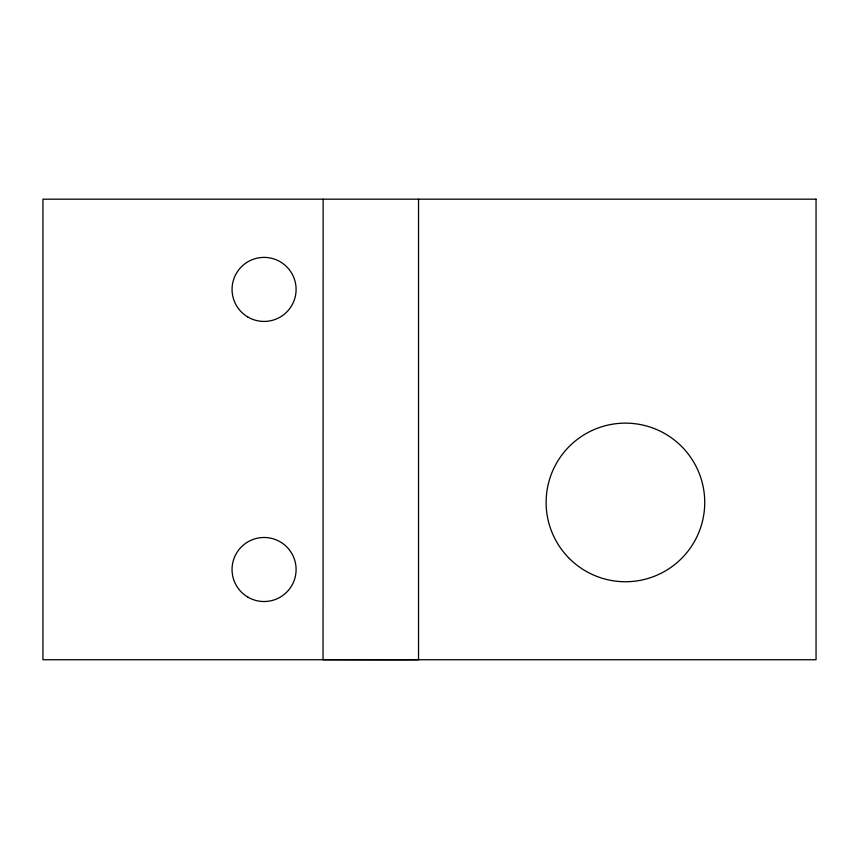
<?xml version="1.0" encoding="UTF-8"?>
<svg xmlns="http://www.w3.org/2000/svg" width="859" height="859" viewBox="0 0 859 859"><rect width="100%" height="100%" fill="white"/><g stroke="black" fill="none" stroke-linecap="round" stroke-linejoin="round"><path stroke-width="1.29" d="M323.134 199.191L323.038 659.733L402.42 659.819L418.537 659.733L418.537 199.181M816.05 199.181L42.95 199.181L42.95 659.733L816.05 659.733L816.05 199.181M248.058 317.143A32.03 32.03 0 0 0 296.097 289.419A32.03 32.03 0 0 0 248.058 261.684A32.03 32.03 0 0 0 248.058 317.143M248.058 597.241A32.03 32.03 0 0 0 296.097 569.506A32.03 32.03 0 0 0 248.058 541.771A32.03 32.03 0 0 0 248.058 597.241M569.356 558.511A79.296 79.296 0 0 0 702.028 522.959A79.296 79.296 0 0 0 604.897 425.839A79.296 79.296 0 0 0 569.356 558.511"/></g></svg>
